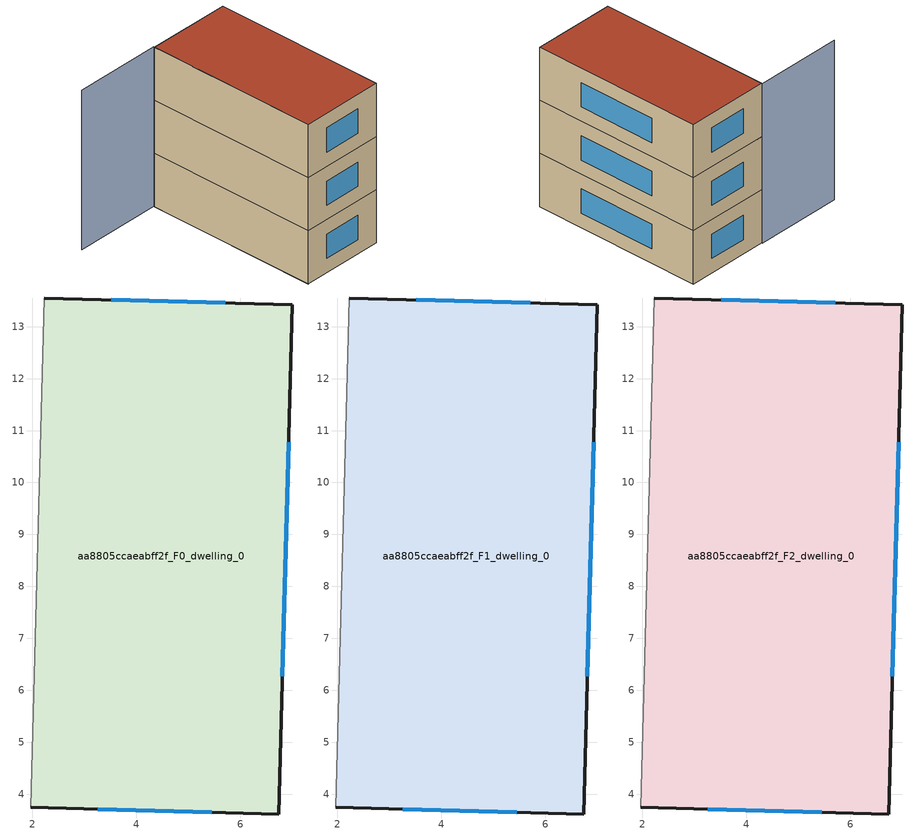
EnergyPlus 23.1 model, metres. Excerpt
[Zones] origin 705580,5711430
aa8805ccaeabff2f_F0_dwelling_0
 floor ground (EU_floor_Construction): 7,13.42 6.74,3.62 1.97,3.75 2.23,13.55 z0
 wall outside (EU_wall_Construction): 1.97,3.75 6.74,3.62 7,13.42 2.23,13.55 z0:3
 wall adiabatic (EU_wall_Construction): 2.23,13.55 1.97,3.75 z0:3
 window (EU_Window_Construction): 5.71,13.46 3.52,13.51 / 6.81,6.27 6.93,10.77 / 3.26,3.71 5.45,3.66 z0.81:2.19
aa8805ccaeabff2f_F1_dwelling_0
 floor to aa8805ccaeabff2f_F0_dwelling_0 (EU_floor_Construction): 7,13.42 6.74,3.62 1.97,3.75 2.23,13.55 z3
 wall outside (EU_wall_Construction): 1.97,3.75 6.74,3.62 7,13.42 2.23,13.55 z3:6
 wall adiabatic (EU_wall_Construction): 2.23,13.55 1.97,3.75 z3:6
 window (EU_Window_Construction): 5.71,13.46 3.52,13.51 / 6.81,6.27 6.93,10.77 / 3.26,3.71 5.45,3.66 z3.81:5.19
aa8805ccaeabff2f_F2_dwelling_0
 floor to aa8805ccaeabff2f_F1_dwelling_0 (EU_floor_Construction): 7,13.42 6.74,3.62 1.97,3.75 2.23,13.55 z6
 wall outside (EU_wall_Construction): 1.97,3.75 6.74,3.62 7,13.42 2.23,13.55 z6:9
 wall adiabatic (EU_wall_Construction): 2.23,13.55 1.97,3.75 z6:9
 window (EU_Window_Construction): 5.71,13.46 3.52,13.51 / 6.81,6.27 6.93,10.77 / 3.26,3.71 5.45,3.66 z6.81:8.19
 roof outside (EU_roof_Construction): 6.74,3.62 7,13.42 2.23,13.55 1.97,3.75 z9
shading: -2.8,13.74 2.23,13.6 / 2.23,13.6 1.97,3.75 z0:9
[Building]
EU S2 Campaign: North Axis=0; Terrain=City; Solar Distribution=FullExterior
[Site:Location]
London: Latitude=51.5; Longitude=-0.5; Time Zone=0; Elevation=25
[SizingPeriod:WeatherFileDays]
AnnualSizingPeriod: Begin Month=1; Begin Day of Month=1; End Month=12; End Day of Month=31; Day of Week for Start Day=Monday; Use Weather File Daylight Saving Period=No; Use Weather File Rain and Snow Indicators=No
[MATERIAL]
EU_InternalMass_Material: Roughness=MediumRough; Thickness=0.1; Conductivity=1; Density=1800; Specific Heat=900; Thermal Absorptance=0.9; Solar Absorptance=0.7; Visible Absorptance=0.7
[MATERIAL:NOMASS] Roughness=MediumRough; Thermal Absorptance=0.9; Solar Absorptance=0.7; Visible Absorptance=0.7
Name | Thermal Resistance
EU_wall_NoMass | 0.727863
EU_roof_NoMass | 0.773354
EU_floor_NoMass | 1.79329
[WINDOWMATERIAL:SIMPLEGLAZINGSYSTEM]
EU_Window_SimpleGlazing: UFactor=2.58614; Solar Heat Gain Coefficient=0.76; Visible Transmittance=0.76
[CONSTRUCTION]
EU_wall_Construction: EU_wall_NoMass
EU_roof_Construction: EU_roof_NoMass
EU_floor_Construction: EU_floor_NoMass
EU_Window_Construction: EU_Window_SimpleGlazing
EU_InternalMass_Construction: EU_InternalMass_Material
[ZONE] Type=1; Multiplier=1; Ceiling Height=autocalculate; Floor Area=autocalculate; Part of Total Floor Area=Yes
Name | Volume
aa8805ccaeabff2f_F0_dwelling_0 | 140.372
aa8805ccaeabff2f_F1_dwelling_0; aa8805ccaeabff2f_F2_dwelling_0 | 140.371
[INTERNALMASS] Construction=EU_InternalMass_Construction; Surface Area=46.79
Name | Zone or ZoneList
aa8805ccaeabff2f_F0_dwelling_0_EU_InternalMass | aa8805ccaeabff2f_F0_dwelling_0
aa8805ccaeabff2f_F1_dwelling_0_EU_InternalMass | aa8805ccaeabff2f_F1_dwelling_0
aa8805ccaeabff2f_F2_dwelling_0_EU_InternalMass | aa8805ccaeabff2f_F2_dwelling_0
[OTHEREQUIPMENT] Fuel Type=Electricity; Design Level Calculation Method=Watts/Area; Power per Zone Floor Area=1; Fraction Latent=0; Fraction Radiant=0; Fraction Lost=0; Carbon Dioxide Generation Rate=0; EndUse Subcategory=EU_Step8_InternalGains
Name | Zone or ZoneList or Space or SpaceList | Schedule
EU_Step8_InternalGain_aa8805ccaeabff2f_F0_dwelling_0_f000 | aa8805ccaeabff2f_F0_dwelling_0 | EU_Step8_GainSchedule_aa8805ccaeabff2f_F0_dwelling_0_f000
EU_Step8_InternalGain_aa8805ccaeabff2f_F1_dwelling_0_f000 | aa8805ccaeabff2f_F1_dwelling_0 | EU_Step8_GainSchedule_aa8805ccaeabff2f_F1_dwelling_0_f000
EU_Step8_InternalGain_aa8805ccaeabff2f_F2_dwelling_0_f000 | aa8805ccaeabff2f_F2_dwelling_0 | EU_Step8_GainSchedule_aa8805ccaeabff2f_F2_dwelling_0_f000
[ZONEVENTILATION:DESIGNFLOWRATE] Schedule=EU_AlwaysOn; Design Flow Rate Calculation Method=AirChanges/Hour; Air Changes per Hour=0.484901; Ventilation Type=Natural; Fan Pressure Rise=0; Fan Total Efficiency=1; Constant Term Coefficient=1; Temperature Term Coefficient=0; Velocity Term Coefficient=0; Velocity Squared Term Coefficient=0; Minimum Indoor Temperature=-100; Maximum Indoor Temperature=100; Delta Temperature=-100; Minimum Outdoor Temperature=-100; Maximum Outdoor Temperature=100; Maximum Wind Speed=40
Name | Zone or ZoneList or Space or SpaceList
EU_ConstantAir_aa8805ccaeabff2f_F0_dwelling_0 | aa8805ccaeabff2f_F0_dwelling_0
EU_ConstantAir_aa8805ccaeabff2f_F1_dwelling_0 | aa8805ccaeabff2f_F1_dwelling_0
EU_ConstantAir_aa8805ccaeabff2f_F2_dwelling_0 | aa8805ccaeabff2f_F2_dwelling_0
[HVACTEMPLATE:THERMOSTAT] Constant Heating Setpoint=20; Constant Cooling Setpoint=50
EU_HeatOnly_aa8805ccaeabff2f_F0_dwelling_0; EU_HeatOnly_aa8805ccaeabff2f_F1_dwelling_0; EU_HeatOnly_aa8805ccaeabff2f_F2_dwelling_0
[HVACTEMPLATE:ZONE:IDEALLOADSAIRSYSTEM] System Availability Schedule=EU_AlwaysOn; Maximum Heating Supply Air Temperature=50; Minimum Cooling Supply Air Temperature=13; Maximum Heating Supply Air Humidity Ratio=0.0156; Minimum Cooling Supply Air Humidity Ratio=0.0077; Heating Limit=NoLimit; Cooling Limit=NoLimit; Heating Availability Schedule=EU_AlwaysOn; Cooling Availability Schedule=EU_CoolingOff; Dehumidification Control Type=ConstantSensibleHeatRatio; Cooling Sensible Heat Ratio=0.7; Dehumidification Setpoint=60; Humidification Control Type=None; Humidification Setpoint=30; Outdoor Air Method=None; Outdoor Air Flow Rate per Person=0.00944; Outdoor Air Flow Rate per Zone Floor Area=0; Outdoor Air Flow Rate per Zone=0; Demand Controlled Ventilation Type=None; Outdoor Air Economizer Type=NoEconomizer; Heat Recovery Type=None; Sensible Heat Recovery Effectiveness=0.7; Latent Heat Recovery Effectiveness=0.65
Name | Template Thermostat
aa8805ccaeabff2f_F0_dwelling_0 | EU_HeatOnly_aa8805ccaeabff2f_F0_dwelling_0
aa8805ccaeabff2f_F1_dwelling_0 | EU_HeatOnly_aa8805ccaeabff2f_F1_dwelling_0
aa8805ccaeabff2f_F2_dwelling_0 | EU_HeatOnly_aa8805ccaeabff2f_F2_dwelling_0
[SIZING:ZONE] Zone Cooling Design Supply Air Temperature Input Method=SupplyAirTemperature; Zone Cooling Design Supply Air Temperature=13; Zone Heating Design Supply Air Temperature Input Method=SupplyAirTemperature; Zone Heating Design Supply Air Temperature=50; Zone Cooling Design Supply Air Humidity Ratio=0.008; Zone Heating Design Supply Air Humidity Ratio=0.008; Cooling Design Air Flow Method=DesignDay; Cooling Design Air Flow Rate=0; Cooling Minimum Air Flow per Zone Floor Area=0.000762; Cooling Minimum Air Flow=0; Cooling Minimum Air Flow Fraction=0.2; Heating Design Air Flow Method=DesignDay; Heating Design Air Flow Rate=0; Heating Maximum Air Flow per Zone Floor Area=0.002032; Heating Maximum Air Flow=0.141576; Heating Maximum Air Flow Fraction=0.3; Account for Dedicated Outdoor Air System=No; Dedicated Outdoor Air System Control Strategy=NeutralSupplyAir; Dedicated Outdoor Air Low Setpoint Temperature for Design=autosize; Dedicated Outdoor Air High Setpoint Temperature for Design=autosize; Zone Load Sizing Method=Sensible Load Only No Latent Load; Zone Latent Cooling Design Supply Air Humidity Ratio Input Method=HumidityRatioDifference; Zone Cooling Design Supply Air Humidity Ratio Difference=0.005; Zone Latent Heating Design Supply Air Humidity Ratio Input Method=HumidityRatioDifference; Zone Humidification Design Supply Air Humidity Ratio Difference=0.005
aa8805ccaeabff2f_F0_dwelling_0; aa8805ccaeabff2f_F1_dwelling_0; aa8805ccaeabff2f_F2_dwelling_0
[SCHEDULE:CONSTANT]
Name | Hourly Value
EU_AlwaysOn | 1
EU_CoolingOff | 0
[SCHEDULE:FILE] Column Number=1; Rows to Skip at Top=0; Number of Hours of Data=8760; Column Separator=Comma; Interpolate to Timestep=No; Minutes per Item=60; Adjust Schedule for Daylight Savings=Yes
Name | File
EU_Step8_GainSchedule_aa8805ccaeabff2f_F0_dwelling_0_f000 | ../../schedules/aa8805ccaeabff2f/aa8805ccaeabff2f_F0_dwelling_0_f000_gain.csv
EU_Step8_GainSchedule_aa8805ccaeabff2f_F1_dwelling_0_f000 | ../../schedules/aa8805ccaeabff2f/aa8805ccaeabff2f_F1_dwelling_0_f000_gain.csv
EU_Step8_GainSchedule_aa8805ccaeabff2f_F2_dwelling_0_f000 | ../../schedules/aa8805ccaeabff2f/aa8805ccaeabff2f_F2_dwelling_0_f000_gain.csv
